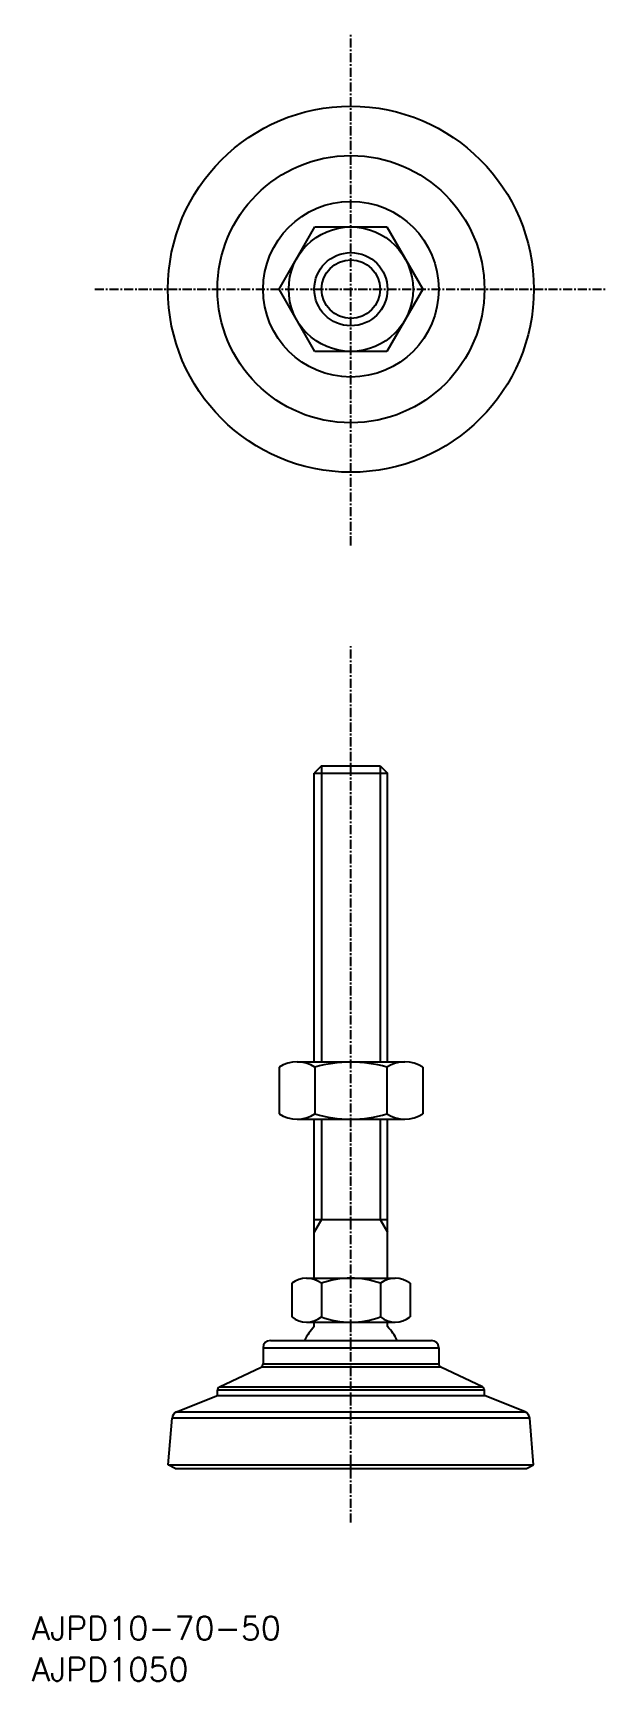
# Model space of a CAD drawing. Extents: x -43 to 35, y -190 to 35.
import ezdxf

# ---------------------------------------------------------------- set-up
doc = ezdxf.new("R2010")
doc.units = 0
doc.linetypes.add('CENTER', pattern=[2, 1.25, -0.25, 0.25, -0.25])
doc.layers.get('0').update_dxf_attribs({"linetype": 'CONTINUOUS'})
doc.layers.add('CENTER', color=1, linetype='CENTER')
doc.styles.get("Standard").update_dxf_attribs({"font": 'txt.shx', "bigfont": 'bigfont.shx'})

msp = doc.modelspace()

# ---------------------------------------------------------------- linework, layer by layer
at = {"color": 7, "linetype": 'CONTINUOUS'}
for p, q in [((-9.81, 0), (-4.91, 8.5)), ((-4.91, 8.5), (4.91, 8.5)), ((4.91, 8.5), (9.81, 0)), ((-4.91, -8.5), (-9.81, 0)), ((9.81, 0), (4.91, -8.5)), ((4.91, -8.5), (-4.91, -8.5)), ((-4, -65.08), (-5, -66.08)), ((-4, -65.08), (4, -65.08)), ((4, -65.08), (5, -66.08)), ((-5, -105.55), (-5, -66.08)), ((5, -105.55), (5, -66.08)), ((-7.36, -105.55), (7.36, -105.55)), ((-9.81, -106.25), (-9.81, -112.65)), ((-4.91, -106.25), (-4.91, -112.65)), ((4.91, -106.25), (4.91, -112.65)), ((9.81, -106.25), (9.81, -112.65)), ((-7.36, -113.35), (7.36, -113.35)), ((-5, -135.08), (-5, -113.35)), ((5, -135.08), (5, -113.35)), ((-5, -127.08), (5, -127.08)), ((-8.08, -135.78), (-8.08, -140.38)), ((-6.06, -135.08), (6.06, -135.08)), ((-4.04, -135.78), (-4.04, -140.38)), ((4.04, -135.78), (4.04, -140.38)), ((8.08, -135.78), (8.08, -140.38)), ((-6.06, -141.08), (6.06, -141.08)), ((-5, -141.68), (-5, -141.08)), ((-5, -141.18), (-5, -141.08)), ((5, -141.68), (5, -141.08)), ((5, -141.18), (5, -141.08)), ((-11, -143.58), (11, -143.58)), ((-12, -144.58), (-12, -146.76)), ((12, -144.58), (12, -146.76)), ((-17.97, -149.94), (-12.28, -147.21)), ((17.97, -149.94), (12.28, -147.21)), ((-18.25, -151.08), (-18.25, -150.39)), ((18.25, -151.08), (18.25, -150.39)), ((-23.81, -153.34), (-18.25, -151.08)), ((-18.25, -151.08), (18.25, -151.08)), ((23.81, -153.34), (18.25, -151.08)), ((-24.96, -160.58), (-24.43, -154.19)), ((24.96, -160.58), (24.43, -154.19)), ((-24, -161.08), (-24.96, -160.58)), ((-24.96, -160.58), (24.96, -160.58)), ((-24, -161.08), (24, -161.08)), ((24, -161.08), (24.96, -160.58))]:
    msp.add_line(p, q, dxfattribs=at)
at = {"color": 3, "linetype": 'CONTINUOUS'}
for p, q in [((-4, -65.08), (-4, -105.55)), ((4, -65.08), (4, -105.55)), ((-5, -66.08), (5, -66.08)), ((-4, -113.35), (-4, -127.08)), ((4, -113.35), (4, -127.08)), ((-4, -127.08), (-5, -128.81)), ((4, -127.08), (5, -128.81)), ((-12, -144.58), (12, -144.58)), ((12.28, -147.21), (-12.28, -147.21)), ((-12, -146.76), (12, -146.76)), ((18.25, -150.39), (-18.25, -150.39)), ((-17.97, -149.94), (17.97, -149.94)), ((24.43, -154.19), (-24.43, -154.19)), ((-23.81, -153.34), (23.81, -153.34))]:
    msp.add_line(p, q, dxfattribs=at)
at = {"color": 7, "linetype": 'CONTINUOUS'}
for radius in [25, 18.25, 12, 8.5, 5, 4]:
    msp.add_circle((0, 0), radius, dxfattribs=at)
for centre, radius, start, end in [((-7.36, -110.2), 4.65, 58.1553, 121.8447), ((0, -123.11), 17.55, 73.7642, 106.2358), ((7.36, -110.2), 4.65, 58.1553, 121.8447), ((-7.36, -108.7), 4.65, 238.1553, 301.8447), ((0, -95.8), 17.55, 253.7642, 286.2358), ((7.36, -108.7), 4.65, 238.1553, 301.8447), ((-6.06, -138.34), 3.27, 51.7868, 128.2132), ((0, -147.09), 12.02, 70.3471, 109.6529), ((6.06, -138.34), 3.27, 51.7868, 128.2132), ((-6.06, -137.81), 3.27, 231.7868, 308.2132), ((0, -146.58), 7, 135.5847, 154.6231), ((0, -129.06), 12.02, 250.3471, 289.6529), ((6.06, -137.81), 3.27, 231.7868, 308.2132), ((0, -146.58), 7, 25.3769, 44.4153), ((-11, -144.58), 1, 90, 180), ((11, -144.58), 1, 360, 90), ((-12.5, -146.76), 0.5, 295.641, 0), ((12.5, -146.76), 0.5, 180, 244.359), ((-17.75, -150.39), 0.5, 115.641, 180), ((17.75, -150.39), 0.5, 0, 64.359), ((-23.43, -154.27), 1, 112.2035, 175.2364), ((23.43, -154.27), 1, 4.7636, 67.7965)]:
    msp.add_arc(centre, radius, start, end, dxfattribs=at)
at = {"layer": 'CENTER', "color": 1, "linetype": 'CENTER'}
for p, q in [((0, -35), (0, 35)), ((-35, 0), (35, 0)), ((0, -168.45), (0, -48.76))]:
    msp.add_line(p, q, dxfattribs=at)

# ---------------------------------------------------------------- texts
at = {"color": 7, "linetype": 'CONTINUOUS'}
for s, p in [('AJPD10-70-50', (-43.58, -184.49)), ('AJPD1050', (-43.58, -190.1))]:
    msp.add_text(s, height=3.2, dxfattribs=at).set_placement(p)

doc.saveas('drawing.dxf')
